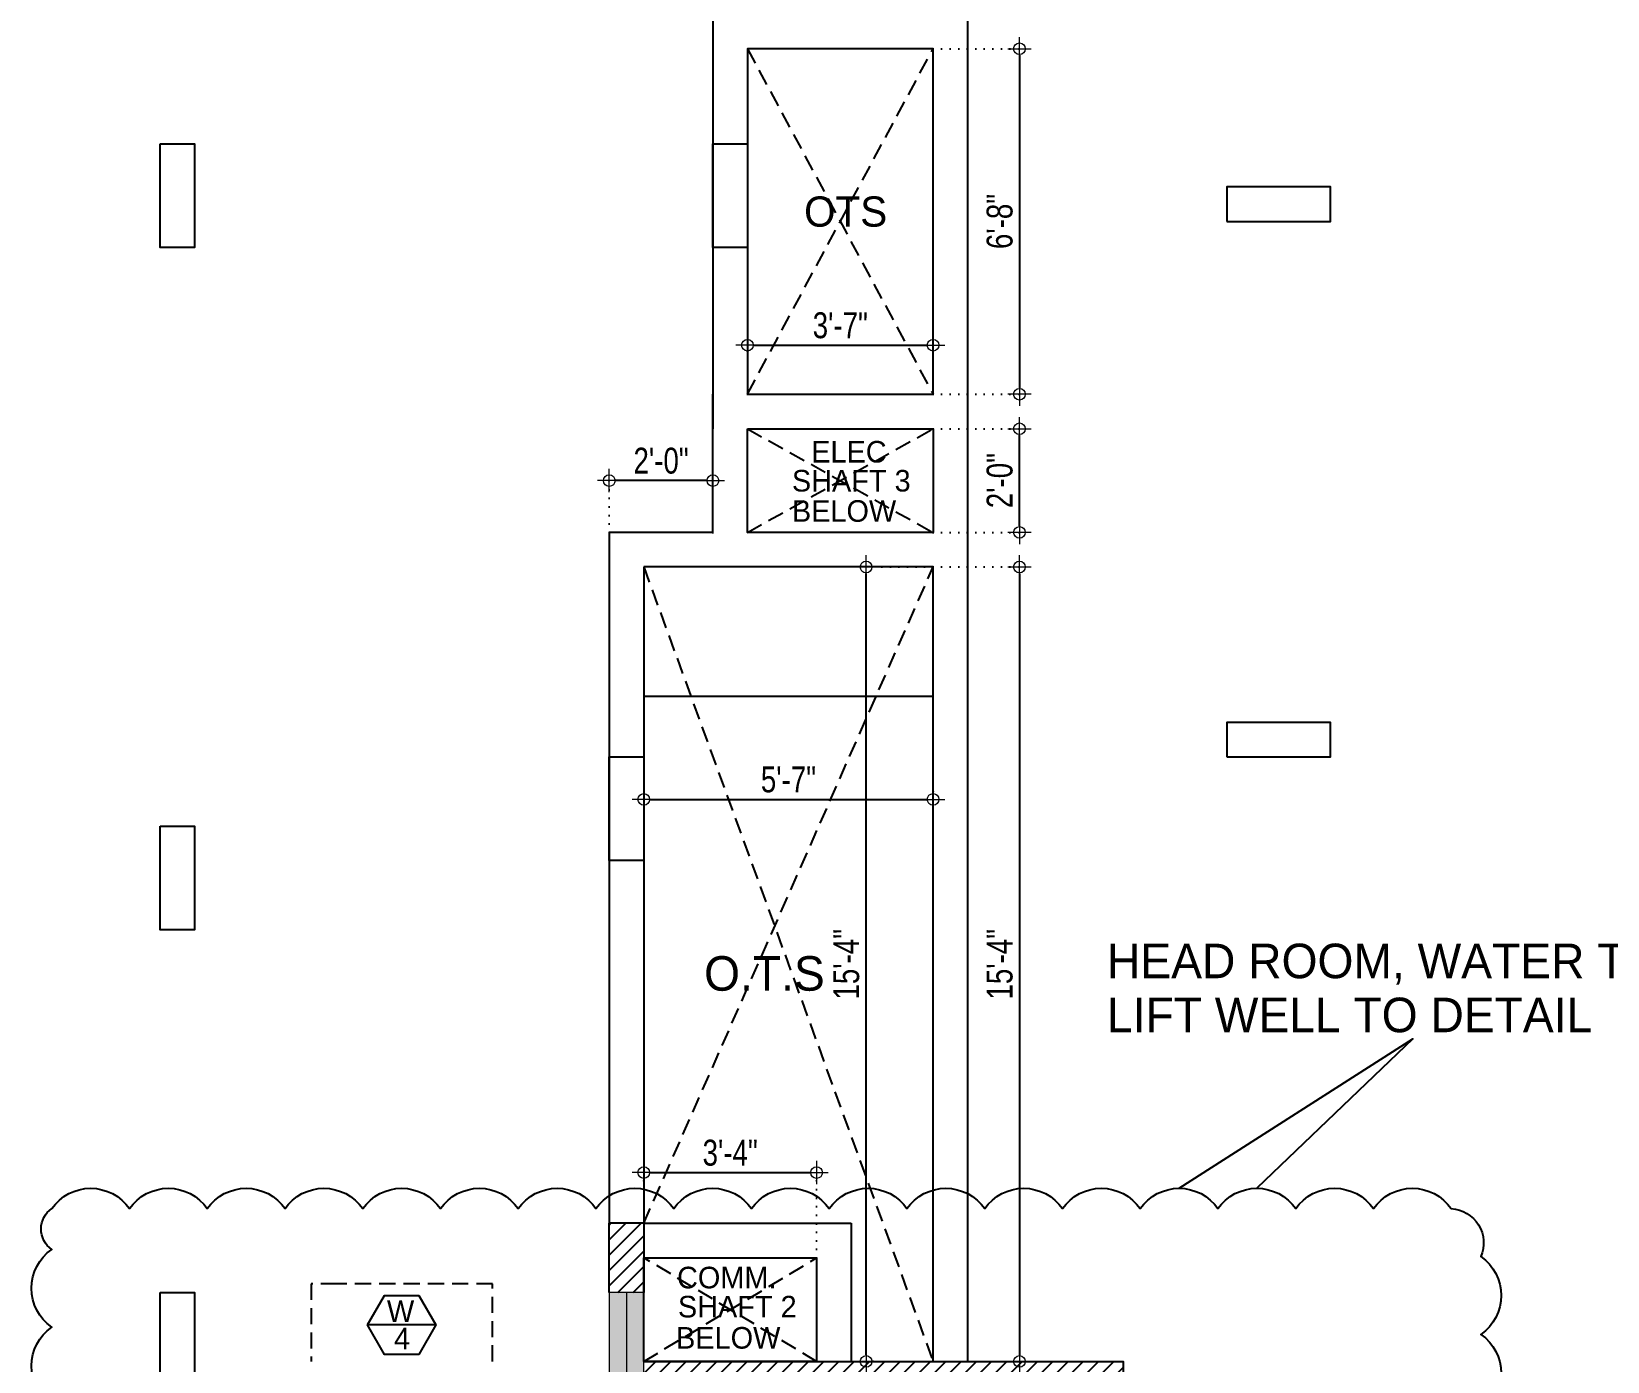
# Model space of a CAD drawing. Header units: inches. Extents: x 13 to 21264, y -72369 to -55.
# Drawn here: x 6856.9 to 7221.7, y -71681.6 to -71373.6 of the extents above; entities that cross this region are included whole.
import ezdxf

# ---------------------------------------------------------------- set-up
doc = ezdxf.new("R2010")
doc.units = ezdxf.units.IN
doc.header["$LTSCALE"] = 15
doc.header["$MEASUREMENT"] = 0
doc.header["$PDMODE"] = 34
doc.linetypes.add('DOT2', pattern=[0.125, 0, -0.125])
doc.linetypes.add('HIDDEN', pattern=[0.375, 0.25, -0.125])
doc.layers.get('0').update_dxf_attribs({"linetype": 'CONTINUOUS', "lineweight": 13})
doc.layers.get('DEFPOINTS').update_dxf_attribs({"linetype": 'CONTINUOUS', "lineweight": 13})
doc.layers.add('AR-COL-TYP', color=2, linetype='CONTINUOUS', lineweight=13)
doc.layers.add('INNER DIM', color=30, linetype='CONTINUOUS', lineweight=13)
doc.layers.add('BOXTEXT', color=232, linetype='CONTINUOUS', true_color=0xbd005e)
doc.styles.add('rob', font='')
doc.styles.add('RS', font='', dxfattribs={"width": 0.8})
doc.styles.get('rob').set_extended_font_data('Century Gothic')
doc.styles.get('RS').set_extended_font_data('Century Gothic')
doc.dimstyles.new('SECTION DIM', dxfattribs={"dimscale": 0.6, "dimtxt": 9, "dimasz": 2, "dimexe": 0, "dimexo": 0, "dimgap": 1, "dimtad": 1, "dimzin": 3, "dimdsep": 46, "dimlunit": 4, "dimtxsty": 'RS', "dimblk1": 'CUT', "dimblk2": 'CUT', "dimsah": 1, "dimcen": 0, "dimclrd": 251, "dimclre": 21, "dimclrt": 4, "dimadec": 0, "dimazin": 0, "dimtfac": 1, "dimtix": 1, "dimtofl": 0, "dimtmove": 2, "dimatfit": 3, "dimfxl": 0, "dimtolj": 1, "dimtzin": 3, "dimarcsym": 0})

# ---------------------------------------------------------------- blocks, each defined once
blk = doc.blocks.new('ty col')
at = {"layer": 'AR-COL-TYP'}
h = blk.add_hatch(color=250, dxfattribs=at)
h.dxf.hatch_style = 1
h.paths.add_polyline_path([(-4.02, -20), (3.98, -20), (3.98, 4), (-4.02, 4)])
at = {"layer": 'AR-COL-TYP', "color": 5}
for p, q in [((-0.02, 4, 0), (-0.02, -20, 0)), ((-4.02, -16, 0), (3.98, -16, 0))]:
    blk.add_line(p, q, dxfattribs=at)
at = {"layer": 'AR-COL-TYP', "elevation": 0}
blk.add_lwpolyline([(-4.02, -20), (3.98, -20), (3.98, 4), (-4.02, 4)], close=True, dxfattribs=at)
blk = doc.blocks.new('CUT')
at = {"layer": 'INNER DIM', "color": 8}
blk.add_line((-1.8, 0), (1.8, 0), dxfattribs=at)
at = {"layer": 'INNER DIM', "color": 9}
blk.add_line((0, 1.8), (0, -1.8), dxfattribs=at)
blk.add_circle((0, 0), 0.9, dxfattribs=at)
blk = doc.blocks.new('*D1315')
at = {"color": 21, "linetype": 'DOT2', "lineweight": -2, "transparency": 16777216}
for p, q in [((7065.6, -71377.63), (7085.6, -71377.63)), ((7065.6, -71457.63), (7085.6, -71457.63))]:
    blk.add_line(p, q, dxfattribs=at)
at = {"color": 0, "lineweight": -2, "transparency": 16777216}
blk.add_line((7085.6, -71379.13), (7085.6, -71456.13), dxfattribs=at)
at = {"layer": 'DEFPOINTS', "color": 0, "transparency": 16777216}
for p in [(7065.6, -71377.63, 0.01), (7065.6, -71457.63, 0.01), (7085.6, -71457.63)]:
    blk.add_point(p, dxfattribs=at)
at = {"color": 0, "lineweight": -2, "transparency": 16777216, "xscale": 1.5, "yscale": 1.5, "zscale": 1.5}
for p, rotation in [((7085.6, -71377.63), 90), ((7085.6, -71457.63), 270)]:
    blk.add_blockref('CUT', p, dxfattribs=dict(at, rotation=rotation))
at = {"color": 0, "lineweight": -2, "transparency": 16777216, "insert": (7081.03, -71417.63), "char_height": 6, "attachment_point": 5, "rotation": 90, "style": 'RS'}
blk.add_mtext('\\A1;6\'-8"', dxfattribs=at)
blk = doc.blocks.new('*D1316')
at = {"color": 21, "linetype": 'DOT2', "lineweight": -2, "transparency": 16777216}
for p, q in [((7065.6, -71465.64), (7085.6, -71465.64)), ((7065.6, -71489.63), (7085.6, -71489.63))]:
    blk.add_line(p, q, dxfattribs=at)
at = {"color": 0, "lineweight": -2, "transparency": 16777216}
blk.add_line((7085.6, -71488.13), (7085.6, -71467.14), dxfattribs=at)
at = {"layer": 'DEFPOINTS', "color": 0, "transparency": 16777216}
for p in [(7065.6, -71465.64, 0.01), (7085.6, -71465.64), (7065.6, -71489.63, 0.01)]:
    blk.add_point(p, dxfattribs=at)
at = {"color": 0, "lineweight": -2, "transparency": 16777216, "xscale": 1.5, "yscale": 1.5, "zscale": 1.5}
for p, rotation in [((7085.6, -71465.64), 90), ((7085.6, -71489.63), 270)]:
    blk.add_blockref('CUT', p, dxfattribs=dict(at, rotation=rotation))
at = {"color": 0, "lineweight": -2, "transparency": 16777216, "insert": (7081.03, -71477.64), "char_height": 6, "attachment_point": 5, "rotation": 90, "style": 'RS'}
blk.add_mtext('\\A1;2\'-0"', dxfattribs=at)
blk = doc.blocks.new('*D1317')
at = {"color": 21, "linetype": 'DOT2', "lineweight": -2, "transparency": 16777216}
for p, q in [((7065.6, -71497.64), (7085.6, -71497.64)), ((7065.6, -71681.63), (7085.6, -71681.63))]:
    blk.add_line(p, q, dxfattribs=at)
at = {"color": 0, "lineweight": -2, "transparency": 16777216}
blk.add_line((7085.6, -71499.14), (7085.6, -71680.13), dxfattribs=at)
at = {"layer": 'DEFPOINTS', "color": 0, "transparency": 16777216}
for p in [(7065.6, -71497.64, 0.01), (7065.6, -71681.63, 0.01), (7085.6, -71681.63)]:
    blk.add_point(p, dxfattribs=at)
at = {"color": 0, "lineweight": -2, "transparency": 16777216, "xscale": 1.5, "yscale": 1.5, "zscale": 1.5}
for p, rotation in [((7085.6, -71497.64), 90), ((7085.6, -71681.63), 270)]:
    blk.add_blockref('CUT', p, dxfattribs=dict(at, rotation=rotation))
at = {"color": 0, "lineweight": -2, "transparency": 16777216, "insert": (7081.03, -71589.64), "char_height": 6, "attachment_point": 5, "rotation": 90, "style": 'RS'}
blk.add_mtext('\\A1;15\'-4"', dxfattribs=at)
blk = doc.blocks.new('*D1318')
at = {"color": 21, "linetype": 'DOT2', "lineweight": -2, "transparency": 16777216}
for p, q in [((7022.62, -71457.63), (7022.62, -71446.28)), ((7065.6, -71457.63), (7065.6, -71446.28))]:
    blk.add_line(p, q, dxfattribs=at)
at = {"color": 0, "lineweight": -2, "transparency": 16777216}
blk.add_line((7024.12, -71446.28), (7064.1, -71446.28), dxfattribs=at)
at = {"layer": 'DEFPOINTS', "color": 0, "transparency": 16777216}
for p in [(7065.6, -71446.28), (7022.62, -71457.63, 0.01), (7065.6, -71457.63)]:
    blk.add_point(p, dxfattribs=at)
at = {"color": 0, "lineweight": -2, "transparency": 16777216, "xscale": 1.5, "yscale": 1.5, "zscale": 1.5, "rotation": 180}
blk.add_blockref('CUT', (7022.62, -71446.28), dxfattribs=at)
at = {"color": 0, "lineweight": -2, "transparency": 16777216, "xscale": 1.5, "yscale": 1.5, "zscale": 1.5}
blk.add_blockref('CUT', (7065.6, -71446.28), dxfattribs=at)
at = {"color": 0, "lineweight": -2, "transparency": 16777216, "insert": (7044.11, -71441.7), "char_height": 6, "attachment_point": 5, "style": 'RS'}
blk.add_mtext('\\A1;3\'-7"', dxfattribs=at)
blk = doc.blocks.new('*D1319')
at = {"color": 21, "linetype": 'DOT2', "lineweight": -2, "transparency": 16777216}
for p, q in [((6990.62, -71489.64), (6990.62, -71477.64)), ((7014.62, -71489.64), (7014.62, -71477.64))]:
    blk.add_line(p, q, dxfattribs=at)
at = {"color": 0, "lineweight": -2, "transparency": 16777216}
blk.add_line((7013.12, -71477.64), (6992.12, -71477.64), dxfattribs=at)
at = {"layer": 'DEFPOINTS', "color": 0, "transparency": 16777216}
for p in [(6990.62, -71477.64), (6990.62, -71489.64, 0.01), (7014.62, -71489.64, 0.01)]:
    blk.add_point(p, dxfattribs=at)
at = {"color": 0, "lineweight": -2, "transparency": 16777216, "xscale": 1.5, "yscale": 1.5, "zscale": 1.5, "rotation": 180}
blk.add_blockref('CUT', (6990.62, -71477.64), dxfattribs=at)
at = {"color": 0, "lineweight": -2, "transparency": 16777216, "xscale": 1.5, "yscale": 1.5, "zscale": 1.5}
blk.add_blockref('CUT', (7014.62, -71477.64), dxfattribs=at)
at = {"color": 0, "lineweight": -2, "transparency": 16777216, "insert": (7002.62, -71473.06), "char_height": 6, "attachment_point": 5, "style": 'RS'}
blk.add_mtext('\\A1;2\'-0"', dxfattribs=at)
blk = doc.blocks.new('*D1320')
at = {"color": 21, "linetype": 'DOT2', "lineweight": -2, "transparency": 16777216}
for p, q in [((7065.6, -71497.64), (7050.09, -71497.64)), ((7065.6, -71681.63), (7050.09, -71681.63))]:
    blk.add_line(p, q, dxfattribs=at)
at = {"color": 0, "lineweight": -2, "transparency": 16777216}
blk.add_line((7050.09, -71680.13), (7050.09, -71499.14), dxfattribs=at)
at = {"layer": 'DEFPOINTS', "color": 0, "transparency": 16777216}
for p in [(7050.09, -71497.64), (7065.6, -71497.64), (7065.6, -71681.63)]:
    blk.add_point(p, dxfattribs=at)
at = {"color": 0, "lineweight": -2, "transparency": 16777216, "xscale": 1.5, "yscale": 1.5, "zscale": 1.5}
for p, rotation in [((7050.09, -71497.64), 90), ((7050.09, -71681.63), 270)]:
    blk.add_blockref('CUT', p, dxfattribs=dict(at, rotation=rotation))
at = {"color": 0, "lineweight": -2, "transparency": 16777216, "insert": (7045.52, -71589.64), "char_height": 6, "attachment_point": 5, "rotation": 90, "style": 'RS'}
blk.add_mtext('\\A1;15\'-4"', dxfattribs=at)
blk = doc.blocks.new('*D1321')
at = {"color": 21, "linetype": 'DOT2', "lineweight": -2, "transparency": 16777216}
for p, q in [((6998.62, -71541.63), (6998.62, -71551.46)), ((7065.6, -71541.63), (7065.6, -71551.46))]:
    blk.add_line(p, q, dxfattribs=at)
at = {"color": 0, "lineweight": -2, "transparency": 16777216}
blk.add_line((7000.12, -71551.46), (7064.1, -71551.46), dxfattribs=at)
at = {"layer": 'DEFPOINTS', "color": 0, "transparency": 16777216}
for p in [(6998.62, -71541.63, 0.01), (7065.6, -71541.63, 0.01), (7065.6, -71551.46)]:
    blk.add_point(p, dxfattribs=at)
at = {"color": 0, "lineweight": -2, "transparency": 16777216, "xscale": 1.5, "yscale": 1.5, "zscale": 1.5, "rotation": 180}
blk.add_blockref('CUT', (6998.62, -71551.46), dxfattribs=at)
at = {"color": 0, "lineweight": -2, "transparency": 16777216, "xscale": 1.5, "yscale": 1.5, "zscale": 1.5}
blk.add_blockref('CUT', (7065.6, -71551.46), dxfattribs=at)
at = {"color": 0, "lineweight": -2, "transparency": 16777216, "insert": (7032.11, -71546.88), "char_height": 6, "attachment_point": 5, "style": 'RS'}
blk.add_mtext('\\A1;5\'-7"', dxfattribs=at)
blk = doc.blocks.new('*D1322')
at = {"color": 21, "linetype": 'DOT2', "lineweight": -2, "transparency": 16777216}
for p, q in [((6998.62, -71657.63), (6998.62, -71637.89)), ((7038.62, -71657.63), (7038.62, -71637.89))]:
    blk.add_line(p, q, dxfattribs=at)
at = {"color": 0, "lineweight": -2, "transparency": 16777216}
blk.add_line((7000.12, -71637.89), (7037.12, -71637.89), dxfattribs=at)
at = {"layer": 'DEFPOINTS', "color": 0, "transparency": 16777216}
for p in [(7038.62, -71637.89), (6998.62, -71657.63, 0.01), (7038.62, -71657.63, 0.01)]:
    blk.add_point(p, dxfattribs=at)
at = {"color": 0, "lineweight": -2, "transparency": 16777216, "xscale": 1.5, "yscale": 1.5, "zscale": 1.5, "rotation": 180}
blk.add_blockref('CUT', (6998.62, -71637.89), dxfattribs=at)
at = {"color": 0, "lineweight": -2, "transparency": 16777216, "xscale": 1.5, "yscale": 1.5, "zscale": 1.5}
blk.add_blockref('CUT', (7038.62, -71637.89), dxfattribs=at)
at = {"color": 0, "lineweight": -2, "transparency": 16777216, "insert": (7018.62, -71633.32), "char_height": 6, "attachment_point": 5, "style": 'RS'}
blk.add_mtext('\\A1;3\'-4"', dxfattribs=at)
blk = doc.blocks.new('A$C470379A0')
at = {"layer": 'BOXTEXT'}
blk.add_line((15.78, 7.22), (0, 7.22), dxfattribs=at)
blk.add_lwpolyline([(0, 7.22), (3.95, 14.05), (11.84, 14.05), (15.78, 7.22), (11.84, 0.39), (3.95, 0.39)], close=True, dxfattribs=at)
at = {"layer": 'BOXTEXT', "style": 'rob'}
for s, p in [('W', (4.49, 7.89)), ('4', (6.11, 1.56))]:
    blk.add_text(s, height=5, dxfattribs=at).set_placement(p)

msp = doc.modelspace()

# ---------------------------------------------------------------- hatches: boundary and pattern name
at = {"lineweight": -2, "ltscale": 3}
h = msp.add_hatch(dxfattribs=at)
h.set_pattern_fill('ANSI31', color=0, scale=20)
h.set_pattern_definition([(45, (12408.4696, -1712.1522), (-1.76776695, 1.76776695), [])])
h.paths.add_polyline_path([(7109.619, -71681.634), (6998.616, -71681.634), (6998.616, -71689.634), (7109.619, -71689.634)])
h.paths.add_polyline_path([(6998.617, -71649.634), (6990.617, -71649.634), (6990.616, -71665.634), (6998.616, -71665.634)])

# ---------------------------------------------------------------- linework, layer by layer
at = {"color": 0, "lineweight": -2, "ltscale": 3}
for p, q in [((7014.617, -71345.634, -0.017), (7014.617, -71465.634, -0.017)), ((7073.602, -71681.634, -0.017), (7073.602, -71345.634, -0.017)), ((7014.617, -71489.638, -0.017), (7014.617, -71457.641, -0.017)), ((7065.602, -71497.643, -0.017), (6998.617, -71497.636, -0.017)), ((6998.617, -71497.636, -0.017), (6998.617, -71649.634, -0.017)), ((7065.602, -71681.634, -0.017), (7065.602, -71497.643, -0.017)), ((6998.617, -71649.634, -0.017), (7046.617, -71649.634, -0.017)), ((7046.617, -71649.634, -0.017), (7046.617, -71681.634, -0.017)), ((7046.617, -71681.634, -0.017), (7065.602, -71681.634, -0.017))]:
    msp.add_line(p, q, dxfattribs=at)
for points, elevation in [([(7022.617, -71457.634), (7065.602, -71457.634), (7065.602, -71377.634), (7022.617, -71377.634)], -0.017), ([(6886.616, -71399.634), (6894.616, -71399.634), (6894.616, -71423.634), (6886.616, -71423.634)], -0.009), ([(7014.616, -71399.634), (7022.616, -71399.634), (7022.616, -71423.634), (7014.616, -71423.634)], -0.009), ([(7133.618, -71417.635), (7157.618, -71417.635), (7157.618, -71409.635), (7133.618, -71409.635)], -0.009), ([(7022.617, -71465.641), (7065.602, -71465.641), (7065.602, -71489.634), (7022.617, -71489.634)], -0.017), ([(7133.618, -71541.635), (7157.618, -71541.635), (7157.618, -71533.635), (7133.618, -71533.635)], -0.009), ([(6990.616, -71541.634), (6998.616, -71541.634), (6998.616, -71565.634), (6990.616, -71565.634)], -0.009), ([(6886.616, -71557.634), (6894.616, -71557.634), (6894.616, -71581.634), (6886.616, -71581.634)], -0.009), ([(7038.617, -71681.634), (6998.617, -71681.634), (6998.617, -71657.634), (7038.617, -71657.634)], -0.017), ([(6886.616, -71665.634), (6894.616, -71665.634), (6894.616, -71689.634), (6886.616, -71689.634)], -0.009)]:
    msp.add_lwpolyline(points, close=True, dxfattribs=dict(at, elevation=elevation))
at = {"color": 0, "linetype": 'HIDDEN', "lineweight": -2}
for points, elevation in [([(7022.617, -71457.634), (7065.602, -71377.634)], -0.017), ([(7022.617, -71377.634), (7065.602, -71457.634)], -0.017), ([(7022.617, -71465.641), (7065.602, -71489.634)], -0.017), ([(7022.617, -71489.634), (7065.602, -71465.641)], -0.017), ([(6998.617, -71649.634), (7065.602, -71497.643)], -0.017), ([(6998.617, -71497.643), (7065.602, -71681.634)], -0.017), ([(6998.617, -71681.634), (7038.617, -71657.634)], -0.017), ([(7038.617, -71681.623), (6998.617, -71657.634)], -0.017), ([(6963.616, -71681.639), (6963.616, -71681.639), (6963.616, -71663.639), (6927.616, -71663.639), (6921.616, -71663.639), (6921.616, -71681.639)], -0.022)]:
    msp.add_lwpolyline(points, dxfattribs=dict(at, elevation=elevation))
at = {"color": 0, "lineweight": -2, "ltscale": 3, "elevation": -0.017}
for points in [[(7014.617, -71489.638), (6990.617, -71489.635), (6990.617, -71649.634)], [(7122.552, -71641.528), (7176.638, -71606.927), (7140.552, -71641.528)], [(6998.617, -71649.634), (6990.617, -71649.634)], [(6998.617, -71657.634), (7038.617, -71657.634), (7038.617, -71681.623)]]:
    msp.add_lwpolyline(points, dxfattribs=at)
at = {"color": 0, "lineweight": -2}
for points, elevation in [([(7065.602, -71527.646), (6998.617, -71527.644)], -0.011), ([(6990.616, -71665.634), (6990.617, -71649.634)], -0.009), ([(6998.617, -71649.634), (6998.616, -71665.634)], -0.017), ([(6998.617, -71681.634), (7109.619, -71681.634), (7109.619, -71689.634), (6998.619, -71689.634)], -0.017)]:
    msp.add_lwpolyline(points, dxfattribs=dict(at, elevation=elevation))
at = {"color": 0, "lineweight": -2, "ltscale": 3, "elevation": -0.017}
msp.add_lwpolyline([(6861.552, -71691.677, -0.5205671), (6861.552, -71673.677, -0.5205671), (6861.552, -71655.677, -0.5205671), (6861.552, -71646.213, -0.5205671), (6879.552, -71646.213, -0.5205671), (6897.552, -71646.213, -0.5205671), (6915.552, -71646.213, -0.5205671), (6933.552, -71646.213, -0.5205671), (6951.552, -71646.213, -0.5205671), (6969.552, -71646.213, -0.5205671), (6987.552, -71646.213, -0.5205671), (7005.552, -71646.213, -0.5205671), (7023.552, -71646.213, -0.5205671), (7041.552, -71646.213, -0.5205671), (7059.552, -71646.213, -0.5205671), (7077.552, -71646.213, -0.5205671), (7095.552, -71646.213, -0.5205671), (7113.552, -71646.213, -0.5205671), (7131.552, -71646.213, -0.5205671), (7149.552, -71646.213, -0.5205671), (7167.552, -71646.213, -0.5205671), (7185.552, -71646.213, -0.5205671), (7192.41, -71657.356, -0.5205671), (7192.41, -71675.356, -0.5205671), (7192.41, -71693.356, -0.5205671)], format="xyb", dxfattribs=at)

# ---------------------------------------------------------------- block references
at = {"color": 0, "linetype": 'ByBlock', "lineweight": -2}
for name, p in [('A$C470379A0', (6934.665, -71680.391, 0)), ('ty col', (6994.639, -71669.629, -0.009))]:
    msp.add_blockref(name, p, dxfattribs=at)

# ---------------------------------------------------------------- texts
at = {"color": 0, "lineweight": -2, "style": 'rob'}
for s, height, p in [('OTS', 7, (7035.73, -71418.826, -0.017)), ('ELEC', 5, (7037.376, -71473.451, -0.011)), ('SHAFT 3', 5, (7032.909, -71480.167, -0.004)), ('BELOW', 5, (7032.909, -71487.171, -0.004)), ('COMM.', 5, (7006.312, -71664.697, -0.009)), ('SHAFT 2', 5, (7006.515, -71671.435, -0.001)), ('BELOW', 5, (7006.09, -71678.651, -0.001))]:
    msp.add_text(s, height=height, dxfattribs=at).set_placement(p)
at = {"color": 0, "lineweight": -2, "ltscale": 3, "style": 'rob'}
for s, p in [('HEAD ROOM, WATER TANK&', (7105.854, -71592.874, -0.026)), ('LIFT WELL TO DETAIL', (7105.854, -71605.38, -0.026))]:
    msp.add_text(s, height=8, rotation=359.9999, dxfattribs=at).set_placement(p)
at = {"color": 0, "lineweight": -2, "style": 'rob'}
msp.add_text('O.T.S', height=8, rotation=359.9999, dxfattribs=at).set_placement((7012.58, -71595.767, -0.034))

# ---------------------------------------------------------------- dimensions: what is measured, and where the dimension line sits
at = {"color": 0, "lineweight": -2}
for base, p1, p2, picture, middle in [((7085.601, -71457.634, -0.009), (7065.601, -71377.634, -0.004), (7065.601, -71457.634, -0.004), '*D1315', (7081.03, -71417.634, -0.009)), ((7085.601, -71465.641, -0.009), (7065.601, -71489.634, -0.004), (7065.601, -71465.641, -0.004), '*D1316', (7081.03, -71477.637, -0.009)), ((7050.088, -71497.643, -0.009), (7065.601, -71681.634, -0.009), (7065.601, -71497.643, -0.009), '*D1320', (7045.517, -71589.638, -0.009)), ((7085.601, -71681.634, -0.009), (7065.601, -71497.643, -0.004), (7065.601, -71681.634, -0.004), '*D1317', (7081.03, -71589.638, -0.009))]:
    dim = msp.add_linear_dim(base=base, p1=p1, p2=p2, angle=90, dimstyle='SECTION DIM', override={"dimscale": 1, "dimtxt": 6, "dimasz": 1.5, "dimclrd": 0, "dimclrt": 0, "dimfxl": 2}, dxfattribs=at)
    dim.commit()
    dim.dimension.update_dxf_attribs({"geometry": picture, "text_midpoint": middle})
for base, p1, p2, picture, middle in [((7065.6012, -71446.2754, -0.009), (7022.6164, -71457.6342, -0.0036), (7065.6012, -71457.6342, -0.009), '*D1318', (7044.1088, -71441.704, -0.009)), ((6990.616, -71477.635, -0.009), (7014.616, -71489.638, -0.004), (6990.616, -71489.635, -0.004), '*D1319', (7002.616, -71473.064, -0.009)), ((7065.6012, -71551.4555, -0.009), (6998.6159, -71541.6342, 0.0043), (7065.6012, -71541.6342, -0.0036), '*D1321', (7032.1085, -71546.8841, -0.009)), ((7038.616, -71637.891, -0.009), (6998.616, -71657.634, -0.004), (7038.616, -71657.634, -0.004), '*D1322', (7018.616, -71633.319, -0.009))]:
    dim = msp.add_linear_dim(base=base, p1=p1, p2=p2, dimstyle='SECTION DIM', override={"dimscale": 1, "dimtxt": 6, "dimasz": 1.5, "dimclrd": 0, "dimclrt": 0, "dimfxl": 2}, dxfattribs=at)
    dim.commit()
    dim.dimension.update_dxf_attribs({"geometry": picture, "text_midpoint": middle})

doc.saveas('drawing.dxf')
